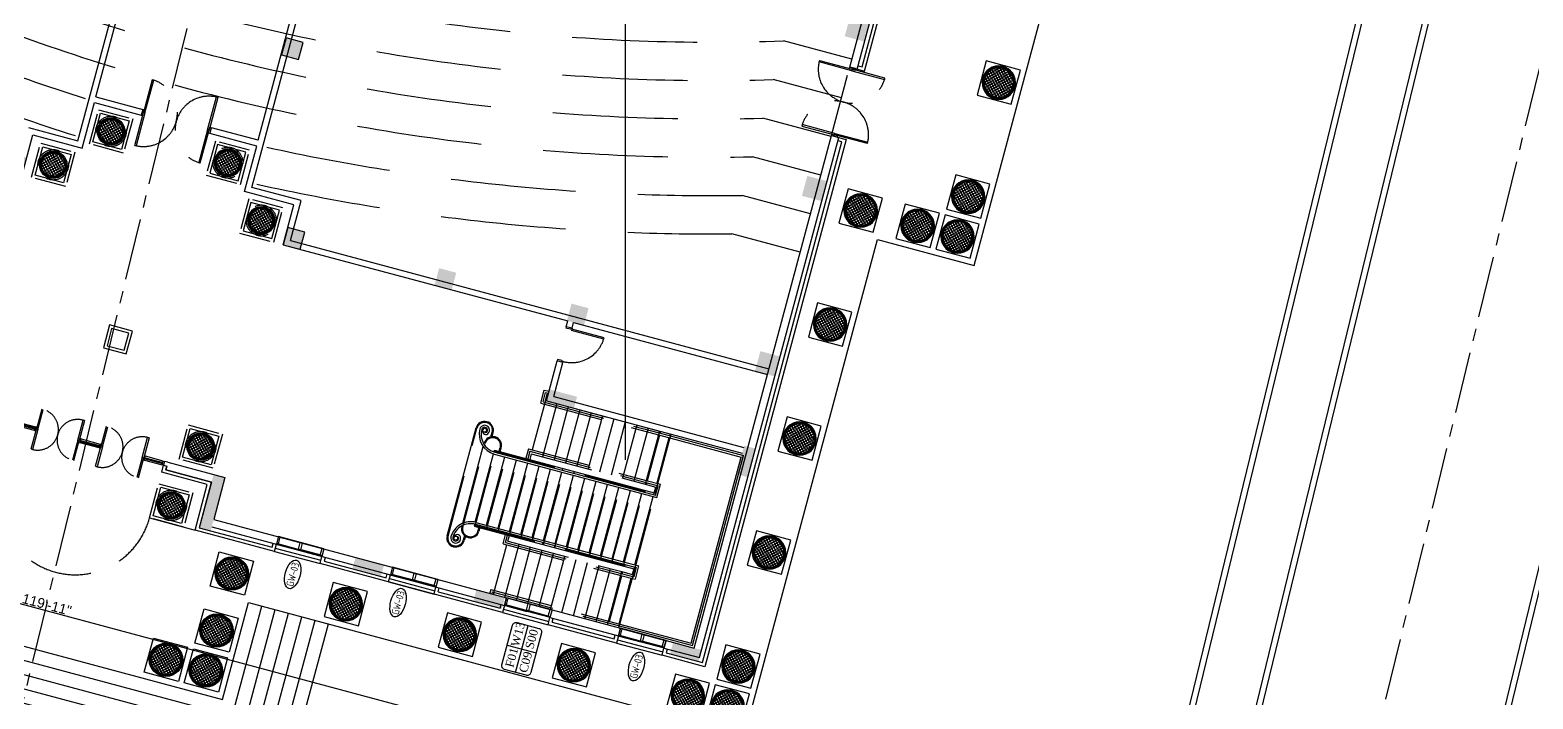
# Model space of a CAD drawing. Header units: inches. Extents: x 6322 to 85903, y -36042 to 7673.
# Drawn here: x 66596 to 68124, y 428 to 1108 of the extents above; entities that cross this region are included whole.
import ezdxf
from ezdxf.enums import TextEntityAlignment as Align

# ---------------------------------------------------------------- set-up
doc = ezdxf.new("R2010")
doc.units = ezdxf.units.IN
doc.header["$LTSCALE"] = 10
for name, pattern in [('Amconstr', [9999, 9999, 0]), ('CENTER', [2, 1.25, -0.25, 0.25, -0.25]), ('HIDDEN', [9.525, 6.35, -3.175])]:
    doc.linetypes.add(name, pattern=pattern)
for name, color, linetype in [('06--LINE-1', 9, 'Continuous'), ('06--LINE-1 HID', 2, 'HIDDEN'), ('06--LINE-2', 2, 'Continuous'), ('06--LINE-3', 3, 'Continuous'), ('08--WINREF', 7, 'Continuous'), ('08--WINREF-1', 1, 'Continuous'), ('arch - room finish', 2, 'Continuous'), ('arch-finishes', 2, 'Continuous'), ('COL', 6, 'Continuous'), ('E--CONCRETE-1', 6, 'Continuous'), ('E--CONCRETE-SHADE', 253, 'Continuous'), ('F--BLOCKWALL-3', 4, 'Continuous'), ('H--CLADDING-1', 1, 'Continuous'), ('HATCH', 251, 'Continuous'), ('HIDDEN', 9, 'HIDDEN'), ('L--DOORS-1', 1, 'Continuous'), ('L--WINDOW-0', 8, 'Continuous'), ('L--WINDOW-2', 2, 'Continuous'), ('M--HANDRAIL', 9, 'Continuous'), ('M--STAIR', 2, 'Continuous'), ('M--STAIR IDD', 1, 'HIDDEN'), ('ROAD CL', 251, 'CENTER'), ('roads & footpath', 161, 'Continuous'), ('W--ELE-0', 1, 'Continuous'), ('W--ELE-1', 2, 'Continuous'), ('W--ELEV-2', 3, 'Continuous'), ('WALL', 4, 'Continuous')]:
    doc.layers.add(name, color=color, linetype=linetype)
doc.styles.add('3-16', font='arial.ttf')
doc.styles.add('ISO', font='isocp2.shx', dxfattribs={"width": 0.8})
doc.styles.add('STYLE2', font='times.ttf')
doc.dimstyles.new('1-8', dxfattribs={"dimtxt": 10, "dimasz": 4, "dimexe": 2, "dimexo": 2, "dimgap": 1, "dimtad": 1, "dimdec": 4, "dimzin": 0, "dimdsep": 46, "dimlunit": 4, "dimtxsty": '3-16', "dimblk": 'ARCHTICK', "dimcen": 4, "dimclrd": 1, "dimclre": 8, "dimclrt": 2, "dimadec": 3, "dimazin": 0, "dimtfac": 1, "dimtdec": 4, "dimtofl": 0, "dimtmove": 2, "dimatfit": 3, "dimldrblk": 'AERO', "dimfxl": 0.18, "dimtolj": 1, "dimtzin": 0, "dimarcsym": 0})
pattern_1 = [(45, (0, 0), (-1.76777, 1.76777), []), (135, (0, 0), (-1.76777, -1.76777), [])]

# ---------------------------------------------------------------- blocks, each defined once
blk = doc.blocks.new('DD72')
for points in [[(1.5, 31.5), (1.5, -3), (3, -3), (3, 31.5)], [(70.5, 31.5), (70.5, -3), (69, -3), (69, 31.5)]]:
    blk.add_lwpolyline(points)
for points in [[(1.5, -6), (0, -6), (0, 0), (1.5, 0)], [(72, 0), (70.5, 0), (70.5, -6), (72, -6)]]:
    blk.add_lwpolyline(points, close=True)
at = {"color": 8, "linetype": 'HIDDEN'}
for points in [[(1.5, -37.5), (1.5, -3), (3, -3), (3, -37.5)], [(70.5, -37.5), (70.5, -3), (69, -3), (69, -37.5)]]:
    blk.add_lwpolyline(points, dxfattribs=at)
for centre, start, end in [((1.5, -3), 270, 90), ((70.5, -3), 90, 270)]:
    blk.add_arc(centre, 34.5, start, end, dxfattribs=at)
blk = doc.blocks.new('COL30')
at = {"layer": 'E--CONCRETE-SHADE'}
h = blk.add_hatch(dxfattribs=at)
h.set_pattern_fill('ANSI37', color=256, scale=20)
h.set_pattern_definition(pattern_1)
edge = h.paths.add_edge_path()
edge.add_arc((0, 0), 15, 0, 360)
at = {"layer": '06--LINE-1', "linetype": 'ByBlock'}
for radius in [17, 16, 15.5]:
    blk.add_circle((0, 0), radius, dxfattribs=at)
at = {"layer": '06--LINE-2'}
blk.add_lwpolyline([(-18, 18), (18, 18), (18, -18), (-18, -18)], close=True, dxfattribs=at)
at = {"layer": 'E--CONCRETE-1'}
blk.add_circle((0, 0), 15, dxfattribs=at)
blk = doc.blocks.new('COL24')
at = {"layer": 'E--CONCRETE-SHADE'}
h = blk.add_hatch(dxfattribs=at)
h.set_pattern_fill('ANSI37', color=256, scale=20)
h.set_pattern_definition(pattern_1)
edge = h.paths.add_edge_path()
edge.add_arc((0, 0), 12, 0, 360)
at = {"layer": '06--LINE-1', "linetype": 'ByBlock'}
for radius in [14, 13, 12.5]:
    blk.add_circle((0, 0), radius, dxfattribs=at)
at = {"layer": '06--LINE-2'}
blk.add_lwpolyline([(-15, 15), (15, 15), (15, -15), (-15, -15)], close=True, dxfattribs=at)
at = {"layer": 'E--CONCRETE-1'}
blk.add_circle((0, 0), 12, dxfattribs=at)
blk = doc.blocks.new('COL24 R')
at = {"layer": 'E--CONCRETE-1', "linetype": 'HIDDEN', "ltscale": 0.5}
blk.add_circle((0, 0), 12, dxfattribs=at)
at = {"layer": 'HIDDEN', "color": 1, "ltscale": 0.5}
blk.add_lwpolyline([(-18, 18), (18, 18), (18, -18), (-18, -18)], close=True, dxfattribs=at)
blk.add_circle((0, 0), 15.5, dxfattribs=at)
blk = doc.blocks.new('DD156')
at = {"color": 8}
for p, q in [((-76.5, -1), (-58, -1)), ((-58, -3), (-76.5, -3)), ((-58, -5), (-76.5, -5)), ((-10, -1), (10, -1)), ((-10, -3), (10, -3)), ((10, -5), (-10, -5)), ((76.5, -1), (58, -1)), ((58, -3), (76.5, -3)), ((58, -5), (76.5, -5))]:
    blk.add_line(p, q, dxfattribs=at)
for p, q in [((-58, -2.5), (-76.5, -2.5)), ((-58, -3.5), (-76.5, -3.5)), ((-10, -2.5), (10, -2.5)), ((-10, -3.5), (10, -3.5)), ((58, -2.5), (76.5, -2.5)), ((58, -3.5), (76.5, -3.5))]:
    blk.add_line(p, q)
for points in [[(-56.5, 17.9), (-56.5, -3), (-55, -3), (-55, 18)], [(-11.5, 17.9), (-11.5, -3), (-13, -3), (-13, 18)], [(11.5, 17.9), (11.5, -3), (13, -3), (13, 18)], [(56.5, 17.9), (56.5, -3), (55, -3), (55, 18)]]:
    blk.add_lwpolyline(points)
for points in [[(-78, -5), (-76.5, -5), (-76.5, -1), (-78, -1)], [(-58, -5), (-56.5, -5), (-56.5, -1), (-58, -1)], [(-56.5, -5), (-58, -5), (-58, -1), (-56.5, -1)], [(-11.5, -5), (-10, -5), (-10, -1), (-11.5, -1)], [(10, -5), (11.5, -5), (11.5, -1), (10, -1)], [(56.5, -5), (58, -5), (58, -1), (56.5, -1)], [(78, -5), (76.5, -5), (76.5, -1), (78, -1)]]:
    blk.add_lwpolyline(points, close=True)
at = {"color": 8, "linetype": 'HIDDEN'}
for points in [[(-56.5, -23.9), (-56.5, -3), (-55, -3), (-55, -24)], [(-11.5, -23.9), (-11.5, -3), (-13, -3), (-13, -24)], [(11.5, -23.9), (11.5, -3), (13, -3), (13, -24)], [(56.5, -23.9), (56.5, -3), (55, -3), (55, -24)]]:
    blk.add_lwpolyline(points, dxfattribs=at)
for centre, start, end in [((-55, -3), 265.904, 94.096), ((-13, -3), 85.904, 274.096), ((13, -3), 265.904, 94.096), ((55, -3), 85.904, 274.096)]:
    blk.add_arc(centre, 21, start, end, dxfattribs=at)
blk = doc.blocks.new('A$C35502933')
at = {"layer": 'arch - room finish', "color": 8, "ltscale": 4}
for p, q in [((24.7, 30.4), (24.7, 0)), ((0, 15.2), (49.4, 15.2))]:
    blk.add_line(p, q, dxfattribs=at)
blk.add_lwpolyline([(49.4, 3.8, -0.414214), (45.6, 0), (3.8, 0, -0.414214), (0, 3.8), (0, 26.6, -0.414214), (3.8, 30.4), (45.6, 30.4, -0.414214), (49.4, 26.6), (49.4, 3.8)], format="xyb", dxfattribs=at)
at = {"layer": 'arch-finishes', "style": 'STYLE2'}
for tag, p in [('F01', (3.6, 18.5)), ('W02', (25.3, 18.5)), ('C01', (2, 3.7)), ('S01', (27, 3.8))]:
    blk.add_attdef(tag, p, '', height=8.55, dxfattribs=at)
blk = doc.blocks.new('CUR-WALL')
at = {"layer": '08--WINREF-1'}
blk.add_ellipse((0, 0), major_axis=(500, 0), ratio=0.5, dxfattribs=at)
at = {"layer": '08--WINREF', "style": 'ISO', "width": 0.8}
blk.add_attdef('CUR-WALL', text='', height=250, dxfattribs=at).set_placement((0, 0), align=Align.MIDDLE)
blk = doc.blocks.new('D36')
for p, q in [((0, 0), (1, 0)), ((0, 0), (0, -6)), ((1, 0), (1, -1.5)), ((0, -6), (1.5, -6)), ((1, -1.5), (1.5, -1.5)), ((1.5, -1.5), (1.5, -6)), ((34.5, -1.5), (34.5, -6)), ((34.5, -1.5), (35, -1.5)), ((34.5, -6), (36, -6)), ((35, 0), (35, -1.5)), ((35, 0), (36, 0)), ((36, 0), (36, -6))]:
    blk.add_line(p, q)
for points in [[(1, 34), (1, 0), (2.5, 0)], [(2.5, 34), (2.5, 0)]]:
    blk.add_lwpolyline(points)
at = {"color": 8, "linetype": 'HIDDEN'}
blk.add_arc((1, 0), 34, 0, 90, dxfattribs=at)
blk = doc.blocks.new('A$C2b783d29')
at = {"layer": 'HATCH'}
h = blk.add_hatch(dxfattribs=at)
h.set_pattern_fill('ANSI31', color=256)
h.set_pattern_definition([(45, (-635246.36647, 172387.93386), (-0.088388347648, 0.088388347648), [])])
h.paths.add_polyline_path([(246.5, 1665.2), (246.5, 1695.2), (258.5, 1695.2), (258.5, 1665.2)])
h.paths.add_polyline_path([(246.5, 1459.7), (246.5, 1489.7), (258.5, 1489.7), (258.5, 1459.7)])
h.paths.add_polyline_path([(246.5, 1330.8), (246.5, 1360.8), (258.5, 1360.8), (258.5, 1330.8)])
h.paths.add_polyline_path([(246.5, 719.5), (246.5, 749.5), (258.5, 749.5), (258.5, 719.5)])
h.paths.add_polyline_path([(246.5, 385.2), (246.5, 415.2), (258.5, 415.2), (258.5, 385.2)])
edge = h.paths.add_edge_path()
edge.add_arc((694, 1040.2), 1194, 359.4242, 360)
edge.add_arc((694, 1040.2), 1194, 360, 360.5758)
edge.add_line((1887.9, 1052.2), (1895.9, 1052.2))
edge.add_arc((694, 1040.2), 1202, 0, 0.572, ccw=False)
edge.add_arc((2988.1, 1034.2), 1092.1, 179.6852, 180.3148)
edge.add_line((1896, 1028.2), (1887.9, 1028.2))
edge = h.paths.add_edge_path()
edge.add_line((1869, 1252.1), (1876.9, 1253.5))
edge.add_arc((694, 1040.2), 1202, 9.5741, 10.2235, ccw=False)
edge.add_arc((694, 1040.2), 1202, 9.0553, 9.5741, ccw=False)
edge.add_line((1881, 1229.4), (1873.1, 1228.1))
edge.add_arc((694, 1040.2), 1194, 9.0553, 9.6389)
edge.add_arc((694, 1040.2), 1194, 9.6389, 10.2235)
h.paths.add_polyline_path([(546.5, 902.7), (564.5, 902.7), (564.5, 884.7), (546.5, 884.7)])
h.paths.add_polyline_path([(546.5, 743.5), (564.5, 743.5), (564.5, 725.5), (546.5, 725.5)])
h.paths.add_polyline_path([(546.5, 604.2), (564.5, 604.2), (564.5, 586.2), (546.5, 586.2)])
h.paths.add_polyline_path([(546.5, 1177.7), (564.5, 1177.7), (564.5, 1195.7), (546.5, 1195.7)])
h.paths.add_polyline_path([(546.5, 1336.8), (564.5, 1336.8), (564.5, 1354.8), (546.5, 1354.8)])
h.paths.add_polyline_path([(546.5, 1504), (564.5, 1504), (564.5, 1522), (546.5, 1522)])
h.paths.add_polyline_path([(246.5, 1169.7), (246.5, 1181.7), (302.5, 1181.7), (302.5, 1169.7)])
h.paths.add_polyline_path([(246.5, 898.7), (246.5, 910.7), (302.5, 910.7), (302.5, 898.7)])
h.paths.add_polyline_path([(2029.5, 385.2), (2050.5, 385.2), (2050.5, 406.2), (2029.5, 406.2)])
h.paths.add_polyline_path([(2029.5, 1695.2), (2050.5, 1695.2), (2050.5, 1674.2), (2029.5, 1674.2)])
h.paths.add_polyline_path([(1843.5, 1695.2), (1864.5, 1695.2), (1864.5, 1674.2), (1843.5, 1674.2)])
h.paths.add_polyline_path([(1574.5, 1695.2), (1595.5, 1695.2), (1595.5, 1674.2), (1574.5, 1674.2)])
h.paths.add_polyline_path([(1403, 1695.2), (1424, 1695.2), (1424, 1674.2), (1403, 1674.2)])
h.paths.add_polyline_path([(1235, 1695.2), (1256, 1695.2), (1256, 1674.2), (1235, 1674.2)])
h.paths.add_polyline_path([(1067, 1695.2), (1088, 1695.2), (1088, 1674.2), (1067, 1674.2)])
h.paths.add_polyline_path([(899, 1695.2), (920, 1695.2), (920, 1674.2), (899, 1674.2)])
h.paths.add_polyline_path([(731, 1695.2), (752, 1695.2), (752, 1674.2), (731, 1674.2)])
h.paths.add_polyline_path([(546.5, 1695.2), (567.5, 1695.2), (567.5, 1674.2), (546.5, 1674.2)])
h.paths.add_polyline_path([(1843.5, 385.2), (1864.5, 385.2), (1864.5, 406.2), (1843.5, 406.2)])
h.paths.add_polyline_path([(1574.5, 385.2), (1595.5, 385.2), (1595.5, 406.2), (1574.5, 406.2)])
h.paths.add_polyline_path([(1403, 385.2), (1424, 385.2), (1424, 406.2), (1403, 406.2)])
h.paths.add_polyline_path([(1235, 385.2), (1256, 385.2), (1256, 406.2), (1235, 406.2)])
h.paths.add_polyline_path([(1067, 385.2), (1088, 385.2), (1088, 406.2), (1067, 406.2)])
h.paths.add_polyline_path([(899, 385.2), (920, 385.2), (920, 406.2), (899, 406.2)])
h.paths.add_polyline_path([(731, 385.2), (752, 385.2), (752, 406.2), (731, 406.2)])
h.paths.add_polyline_path([(546.5, 385.2), (567.5, 385.2), (567.5, 406.2), (546.5, 406.2)])
h.paths.add_polyline_path([(246.5, 592.2), (246.5, 622.2), (258.5, 622.2), (258.5, 592.2)])
h.paths.add_polyline_path([(2032.5, 535.4), (2032.5, 553.4), (2050.5, 553.4), (2050.5, 535.4)])
h.paths.add_polyline_path([(2032.5, 682.5), (2032.5, 700.5), (2050.5, 700.5), (2050.5, 682.5)])
h.paths.add_polyline_path([(2032.5, 892.7), (2032.5, 910.7), (2050.5, 910.7), (2050.5, 892.7)])
h.paths.add_polyline_path([(2032.5, 1169.7), (2032.5, 1187.7), (2050.5, 1187.7), (2050.5, 1169.7)])
h.paths.add_polyline_path([(2032.5, 1336.8), (2032.5, 1354.8), (2050.5, 1354.8), (2050.5, 1336.8)])
h.paths.add_polyline_path([(2032.5, 1504), (2032.5, 1522), (2050.5, 1522), (2050.5, 1504)])
h.paths.add_polyline_path([(2520.9, 1572.7), (2520.9, 1560.7), (2544.9, 1560.7), (2544.9, 1572.7)])
h.paths.add_polyline_path([(2341.5, 1151), (2341.5, 1091.5), (2307.5, 1091.5), (2307.5, 1079.5), (2353.5, 1079.5), (2353.5, 1151), (2353.5, 1163), (2341.5, 1163)])
h.paths.add_polyline_path([(2353.5, 607), (2341.5, 607), (2341.5, 682.5), (2307.5, 682.5), (2307.5, 694.5), (2353.5, 694.5)])
edge = h.paths.add_edge_path()
edge.add_arc((694, 1040.2), 1254, 336.2609, 338.8234)
edge.add_line((1863.3, 587.2), (1850.4, 587.2))
edge.add_line((1850.4, 587.2), (1834, 547.4))
edge.add_line((1834, 547.4), (1766.8, 547.4))
edge.add_line((1766.8, 547.4), (1766.8, 535.4))
edge.add_line((1766.8, 535.4), (1841.9, 535.4))
edge = h.paths.add_edge_path()
edge.add_arc((694, 1040.2), 1254, 21.1766, 23.7391, ccw=False)
edge.add_line((1863.3, 1493.2), (1850.4, 1493.2))
edge.add_line((1850.4, 1493.2), (1834, 1533))
edge.add_line((1834, 1533), (1766.8, 1533))
edge.add_line((1766.8, 1533), (1766.8, 1545))
edge.add_line((1766.8, 1545), (1841.9, 1545))
h.paths.add_polyline_path([(2543.4, 1151), (2543.4, 1163), (2507.4, 1163), (2507.4, 1151)])
h.paths.add_polyline_path([(2543.4, 607), (2543.4, 619), (2507.4, 619), (2507.4, 607)])
h.paths.add_polyline_path([(2438.9, 1540.7), (2450.9, 1540.7), (2450.9, 1576.7), (2438.9, 1576.7)])
h.paths.add_polyline_path([(2543.4, 1430), (2543.4, 1442), (2507.4, 1442), (2507.4, 1430)])
h.paths.add_polyline_path([(2434.5, 781.9), (2434.5, 790), (2464.5, 790.1), (2464.5, 782)])
h.paths.add_polyline_path([(1775.9, 1846.2), (1775.9, 1834.2), (1805.9, 1834.2), (1805.9, 1846.2)], flags=17)
h.paths.add_polyline_path([(2420.9, 1846.2), (2420.9, 1834.2), (2450.9, 1834.2), (2450.9, 1846.2)])
h.paths.add_polyline_path([(1141.5, 1877.8), (1153.5, 1877.8), (1153.5, 1907.8), (1141.5, 1907.8)])
h.paths.add_polyline_path([(1554.3, 1877.8), (1566.3, 1877.8), (1566.3, 1907.8), (1554.3, 1907.8)])
h.paths.add_polyline_path([(470.5, 385.2), (470.5, 397.2), (440.5, 397.2), (440.5, 385.2)])
h.paths.add_polyline_path([(462.5, 574.2), (474.5, 574.2), (474.5, 604.2), (462.5, 604.2)])
h.paths.add_polyline_path([(2635.4, 1241.5), (2647.4, 1241.5), (2647.4, 1271.5), (2635.4, 1271.5)])
h.paths.add_polyline_path([(2635.4, 1418), (2647.4, 1418), (2647.4, 1448), (2635.4, 1448)])
h.paths.add_polyline_path([(2647.4, 1560.7), (2647.4, 1572.7), (2609.4, 1572.7), (2609.4, 1560.7)])
h.paths.add_polyline_path([(2438.9, 1683.2), (2450.9, 1683.2), (2450.9, 1713.2), (2438.9, 1713.2)])
h.paths.add_polyline_path([(2438.9, 1430), (2450.9, 1430), (2450.9, 1460), (2438.9, 1460)])
h.paths.add_polyline_path([(2308.5, 1430), (2320.5, 1430), (2320.5, 1460), (2308.5, 1460)])
h.paths.add_polyline_path([(2170.5, 1079.5), (2182.5, 1079.5), (2182.5, 1109.5), (2170.5, 1109.5)])
h.paths.add_polyline_path([(2170.5, 1430), (2182.5, 1430), (2182.5, 1460), (2170.5, 1460)])
h.paths.add_polyline_path([(2170.5, 1564.7), (2182.5, 1564.7), (2182.5, 1594.7), (2170.5, 1594.7)])
h.paths.add_polyline_path([(2308.5, 1665.2), (2320.5, 1665.2), (2320.5, 1695.2), (2308.5, 1695.2)])
h.paths.add_polyline_path([(750.5, 1143.7), (732.5, 1143.7), (732.5, 1125.7), (750.5, 1125.7)])
h.paths.add_polyline_path([(900.5, 1143.7), (918.5, 1143.7), (918.5, 1125.7), (900.5, 1125.7)])
h.paths.add_polyline_path([(750.5, 936.7), (732.5, 936.7), (732.5, 954.7), (750.5, 954.7)])
h.paths.add_polyline_path([(900.5, 936.7), (918.5, 936.7), (918.5, 954.7), (900.5, 954.7)])
h.paths.add_polyline_path([(1068.5, 936.7), (1086.5, 936.7), (1086.5, 954.7), (1068.5, 954.7)])
h.paths.add_polyline_path([(1068.5, 1143.7), (1086.5, 1143.7), (1086.5, 1125.7), (1068.5, 1125.7)])
h.paths.add_polyline_path([(2434.5, 988.1), (2434.5, 980.1), (2464.5, 980.1), (2464.5, 988.1)])
h.paths.add_polyline_path([(2170.5, 1665.2), (2182.5, 1665.2), (2182.5, 1695.2), (2170.5, 1695.2)])
h.paths.add_polyline_path([(1342.1, 1907.8), (1342.1, 1895.8), (1372.1, 1895.8), (1372.1, 1907.8)])
h.paths.add_polyline_path([(2251.4, 1837.2), (2251.4, 1878.2), (2218.4, 1878.2), (2218.4, 1894.3), (2210.4, 1894.3), (2210.4, 1870.2), (2243.4, 1870.2), (2243.4, 1837.2)])
h.paths.add_polyline_path([(1969.4, 1837.2), (1969.4, 1878.2), (2002.4, 1878.2), (2002.4, 1894.3), (2010.4, 1894.3), (2010.4, 1870.2), (1977.4, 1870.2), (1977.4, 1837.2)])
h.paths.add_polyline_path([(1921.7, 1227.9), (1933.8, 1227.9), (1938, 1197.9), (1925.9, 1197.9)])
h.paths.add_polyline_path([(1926.9, 890.2), (1939, 890.2), (1935, 860.2), (1922.9, 860.2)])
edge = h.paths.add_edge_path()
edge.add_line((1788.4, 2046.4), (1799.7, 2042.5))
edge.add_arc((2110.5, 1936.3), 328.4, 161.1367, 166.136)
edge.add_line((1791.6, 2015), (1780, 2017.7))
edge.add_arc((2050.5, 1953.9), 278, 160.5749, 166.7294, ccw=False)
edge = h.paths.add_edge_path()
edge.add_arc((2057.9, 1970.1), 278, 144.2112, 150.3657, ccw=False)
edge.add_line((1832.4, 2132.7), (1842.2, 2125.8))
edge.add_arc((2110.5, 1936.3), 328.4, 144.773, 149.7724)
edge.add_line((1826.7, 2101.7), (1816.3, 2107.6))
edge = h.paths.add_edge_path()
edge.add_line((1884.8, 2174.9), (1876.4, 2183.5))
edge.add_arc((2069.6, 1983.6), 278, 127.8476, 134.0021, ccw=False)
edge.add_line((1899, 2203.1), (1906.5, 2193.7))
edge.add_arc((2110.5, 1936.3), 328.4, 128.4094, 133.4088)
edge = h.paths.add_edge_path()
edge.add_arc((2084.5, 1993.2), 278, 111.484, 117.6385, ccw=False)
edge.add_line((1982.7, 2251.9), (1987.2, 2240.7))
edge.add_arc((2110.5, 1936.3), 328.4, 112.0458, 117.0451)
edge.add_line((1961.2, 2228.8), (1955.6, 2239.4))
edge = h.paths.add_edge_path()
edge.add_line((2076.8, 2275.1), (2078, 2263.1))
edge.add_arc((2110.5, 1936.3), 328.4, 95.6821, 100.6815)
edge.add_line((2049.6, 2259.1), (2047.3, 2270.8))
edge.add_arc((2101.6, 1998.2), 278, 95.1203, 101.2748, ccw=False)
edge = h.paths.add_edge_path()
edge.add_arc((2110.5, 1936.3), 328.4, 79.3185, 84.3179)
edge.add_line((2143, 2263.1), (2144.1, 2275.1))
edge.add_arc((2119.4, 1998.2), 278, 78.7567, 84.9112, ccw=False)
edge.add_line((2173.6, 2270.8), (2171.4, 2259.1))
edge = h.paths.add_edge_path()
edge.add_arc((2110.5, 1936.3), 328.4, 62.9549, 67.9542)
edge.add_line((2233.8, 2240.7), (2238.1, 2251.9))
edge.add_arc((2136.5, 1993.2), 278, 62.3931, 68.5475, ccw=False)
edge.add_line((2265.3, 2239.5), (2259.8, 2228.8))
edge = h.paths.add_edge_path()
edge.add_line((2314.5, 2193.7), (2321.9, 2203.2))
edge.add_arc((2151.4, 1983.6), 278, 46.0294, 52.1839, ccw=False)
edge.add_line((2344.4, 2183.6), (2336.2, 2174.9))
edge.add_arc((2110.5, 1936.3), 328.4, 46.5912, 51.5906)
edge = h.paths.add_edge_path()
edge.add_arc((2110.5, 1936.3), 328.4, 30.2276, 35.227)
edge.add_line((2378.8, 2125.8), (2388.5, 2132.8))
edge.add_arc((2163.1, 1970.1), 278, 29.6658, 35.8203, ccw=False)
edge.add_line((2404.6, 2107.7), (2394.3, 2101.7))
edge = h.paths.add_edge_path()
edge.add_arc((2110.5, 1936.3), 328.4, 13.864, 18.8633)
edge.add_line((2421.3, 2042.5), (2432.6, 2046.5))
edge.add_arc((2170.5, 1953.9), 278, 13.3021, 19.4566, ccw=False)
edge.add_line((2441, 2017.9), (2429.4, 2015))
edge = h.paths.add_edge_path()
edge.add_arc((2674.9, 886), 277, 86.9377, 90.0029)
edge.add_line((2674.9, 1163), (2635.4, 1163))
edge.add_line((2635.4, 1163), (2635.4, 1151))
edge.add_line((2635.4, 1151), (2674.9, 1151))
edge.add_arc((2674.9, 884.4), 266.7, 86.9514, 89.998, ccw=False)
edge.add_line((2689.1, 1150.7), (2689.7, 1162.7))
edge = h.paths.add_edge_path()
edge.add_arc((2678.9, 885), 266, 68.9455, 75.0545)
edge.add_line((2747.5, 1142.1), (2750.6, 1153.6))
edge.add_arc((2678.9, 885), 278.1, 68.9465, 75.0534, ccw=False)
edge.add_line((2778.8, 1144.5), (2774.5, 1133.3))
edge = h.paths.add_edge_path()
edge.add_arc((2678.9, 885), 266, 50.9455, 57.0545)
edge.add_line((2823.6, 1108.3), (2830.1, 1118.3))
edge.add_arc((2678.8, 885), 278.1, 50.9465, 57.0534, ccw=False)
edge.add_line((2854.1, 1100.9), (2846.5, 1091.6))
edge = h.paths.add_edge_path()
edge.add_arc((2678.9, 885), 266, 32.9455, 39.0545)
edge.add_line((2885.5, 1052.6), (2894.8, 1060.2))
edge.add_arc((2678.8, 885), 278.1, 32.9465, 39.0534, ccw=False)
edge.add_line((2912.2, 1036.2), (2902.1, 1029.7))
edge = h.paths.add_edge_path()
edge.add_line((2927.1, 980.6), (2938.3, 984.9))
edge.add_arc((2678.8, 885), 278.1, 14.9465, 21.0534, ccw=False)
edge.add_line((2947.5, 956.7), (2935.9, 953.7))
edge.add_arc((2678.9, 885), 266, 14.9455, 21.0545)
edge = h.paths.add_edge_path()
edge.add_arc((2678.8, 885), 278.1, -3.0535, 3.0534, ccw=False)
edge.add_line((2956.5, 870.2), (2944.5, 870.9))
edge.add_arc((2678.9, 885), 266, 356.9455, 363.0545)
edge.add_line((2944.5, 899.2), (2956.5, 899.9))
edge = h.paths.add_edge_path()
edge.add_arc((2678.9, 885), 266, 338.9455, 345.0545)
edge.add_line((2935.9, 816.4), (2947.5, 813.4))
edge.add_arc((2678.8, 885.1), 278.1, 338.9465, 345.0534, ccw=False)
edge.add_line((2938.3, 785.2), (2927.1, 789.5))
edge = h.paths.add_edge_path()
edge.add_line((2902.1, 740.4), (2912.2, 733.9))
edge.add_arc((2678.8, 885.1), 278.1, 320.9465, 327.0534, ccw=False)
edge.add_line((2894.8, 709.9), (2885.5, 717.5))
edge.add_arc((2678.9, 885), 266, 320.9455, 327.0545)
edge = h.paths.add_edge_path()
edge.add_arc((2678.8, 885.1), 278.1, 302.9465, 309.0534, ccw=False)
edge.add_line((2830.1, 651.8), (2823.6, 661.8))
edge.add_arc((2678.9, 885), 266, 302.9455, 309.0545)
edge.add_line((2846.5, 678.5), (2854.1, 669.2))
edge = h.paths.add_edge_path()
edge.add_arc((2678.9, 885), 266, 284.9455, 291.0545)
edge.add_line((2774.5, 636.8), (2778.8, 625.6))
edge.add_arc((2678.9, 885.1), 278.1, 284.9465, 291.0534, ccw=False)
edge.add_line((2750.6, 616.5), (2747.5, 628))
edge = h.paths.add_edge_path()
edge.add_arc((-195.7, 1907.2), 2634.8, 0.547, 0.9455)
edge.add_line((2438.7, 1950.6), (2450.7, 1951.2))
edge.add_arc((34.3, 1909.7), 2416.7, 0.5368, 0.9837, ccw=False)
edge.add_line((2450.9, 1932.3), (2450.9, 1895.8))
edge.add_line((2450.9, 1895.8), (2438.9, 1895.8))
edge.add_line((2438.9, 1895.8), (2438.9, 1932.3))
edge = h.paths.add_edge_path()
edge.add_arc((2678.9, 885.7), 266.7, 270.002, 273.0486)
edge.add_line((2693.1, 619.4), (2693.7, 607.4))
edge.add_arc((2678.9, 884.1), 277, 269.9971, 273.0623, ccw=False)
edge.add_line((2678.9, 607), (2635.4, 607))
edge.add_line((2635.4, 607), (2635.4, 619))
edge.add_line((2635.4, 619), (2678.9, 619))
edge = h.paths.add_edge_path()
edge.add_arc((1761, 395.7), 12, 0, 360)
edge = h.paths.add_edge_path()
edge.add_arc((1629, 395.7), 12, 0, 360)
edge = h.paths.add_edge_path()
edge.add_line((1819.8, 642.3), (1827.3, 639.7))
edge.add_arc((694, 1040.2), 1202, 340.5368, 341.1424)
edge.add_arc((694, 1040.2), 1202, 341.1424, 341.7792)
edge.add_line((1835.7, 664.3), (1828.1, 666.8))
edge.add_arc((694, 1040.2), 1194, 341.0114, 341.7792, ccw=False)
edge.add_arc((1446.9, 779.4), 397.2, 339.8234, 341.2502, ccw=False)
edge.add_line((1819.8, 642.3), (1825.4, 640.3))
edge.add_arc((2262.3, 1929.5), 492.3, 177.4726, 179.6668, ccw=False)
edge.add_line((1770.5, 1951.2), (1782.5, 1950.6))
edge.add_arc((3132.5, 1907.6), 1350.7, 178.1727, 178.9502)
edge.add_line((1782, 1932.3), (1782, 1895.8))
edge.add_line((1782, 1895.8), (1770, 1895.8))
edge.add_line((1770, 1895.8), (1770, 1932.2))
at = {"layer": '06--LINE-1 HID'}
blk.add_lwpolyline([(243, 1166.2), (243, 1118.2, 1), (243, 962.2), (243, 914.2)], format="xyb", dxfattribs=at)
at = {"layer": 'COL', "elevation": 0.1}
blk.add_lwpolyline([(732.5, 936.4), (750.5, 936.4), (750.5, 954.4), (732.5, 954.4)], close=True, dxfattribs=at)
at = {"layer": 'COL'}
blk.add_lwpolyline([(546.5, 884.9), (564.5, 884.9), (564.5, 902.9), (546.5, 902.9)], close=True, dxfattribs=at)
at = {"layer": 'F--BLOCKWALL-3'}
for p, q in [((546.5, 1177.7), (588.5, 1177.7)), ((588.5, 1177.7), (588.5, 1125.7)), ((594.5, 1183.7), (594.5, 1131.7)), ((594.5, 1131.7), (780.5, 1131.7)), ((588.5, 1125.7), (636.5, 1125.7)), ((636.5, 1125.7), (636.5, 1076.3)), ((642.5, 1125.7), (786.5, 1125.7)), ((642.5, 1125.7), (642.5, 1076.3)), ((636.5, 954.7), (636.5, 1004)), ((642.5, 954.7), (642.5, 1004)), ((588.5, 954.7), (636.5, 954.7)), ((588.5, 902.9), (588.5, 954.7)), ((594.5, 948.7), (780.5, 948.7)), ((594.5, 896.9), (594.5, 948.7)), ((642.5, 954.7), (786.5, 954.7)), ((546.5, 902.9), (546.5, 603.2)), ((546.5, 902.9), (588.5, 902.9)), ((250.5, 898.7), (250.5, 590.7)), ((258.5, 898.7), (258.5, 590.7)), ((552.5, 896.9), (552.5, 393.2)), ((552.5, 896.9), (594.5, 896.9)), ((462.5, 603.2), (462.5, 397.2)), ((462.5, 603.2), (504.5, 603.2)), ((468.5, 597.2), (468.5, 397.2)), ((468.5, 597.2), (504.5, 597.2)), ((504.5, 597.2), (504.5, 603.2)), ((540.5, 603.2), (546.5, 603.2)), ((540.5, 597.2), (540.5, 603.2)), ((540.5, 597.2), (546.5, 597.2)), ((546.5, 597.2), (546.5, 393.2)), ((250.5, 590.7), (258.5, 590.7)), ((250.5, 542.7), (250.5, 470.7)), ((258.5, 542.7), (250.5, 542.7)), ((258.5, 542.7), (258.5, 470.7)), ((250.5, 470.7), (258.5, 470.7)), ((250.5, 422.7), (250.5, 385.2)), ((250.5, 422.7), (258.5, 422.7)), ((258.5, 422.7), (258.5, 393.2)), ((250.5, 385.2), (798, 385.2)), ((258.5, 393.2), (798, 393.2)), ((798, 393.2), (798, 385.2)), ((870, 393.2), (1201.9, 393.2)), ((870, 393.2), (870, 385.2)), ((870, 385.2), (1595.5, 385.2))]:
    blk.add_line(p, q, dxfattribs=at)
for points in [[(398, 1028.2), (422, 1028.2), (422, 1052.2), (398, 1052.2)], [(401, 1031.2), (419, 1031.2), (419, 1049.2), (401, 1049.2)]]:
    blk.add_lwpolyline(points, close=True, dxfattribs=at)
for points in [[(250.5, 910.7), (294.5, 910.7), (294.5, 958.7), (298.5, 958.7)], [(302.5, 958.7), (302.5, 898.7), (258.5, 898.7)], [(302.5, 958.7), (302.5, 962.2), (298.5, 962.2), (298.5, 958.7)]]:
    blk.add_lwpolyline(points, dxfattribs=at)
at = {"layer": 'H--CLADDING-1'}
for p, q in [((243, 830.7), (250.5, 830.7)), ((246.5, 834.2), (250.5, 834.2)), ((243, 782.7), (250.5, 782.7)), ((243, 662.7), (250.5, 662.7)), ((246.5, 659.2), (250.5, 659.2)), ((243, 542.7), (250.5, 542.7)), ((246.5, 539.2), (250.5, 539.2))]:
    blk.add_line(p, q, dxfattribs=at)
for points in [[(243, 830.7), (243, 914.2), (291, 914.2), (291, 962.2), (298.5, 962.2), (298.5, 958.7), (294.5, 958.7), (294.5, 910.7), (246.5, 910.7), (246.5, 834.2)], [(250.5, 590.7), (243, 590.7), (243, 782.7)], [(250.5, 779.2), (246.5, 779.2), (246.5, 714.2), (250.5, 714.2)], [(246.5, 659.2), (246.5, 594.2), (250.5, 594.2)], [(250.5, 470.7), (243, 470.7), (243, 542.7)], [(246.5, 539.2), (246.5, 474.2), (250.5, 474.2)], [(870, 387.2), (870, 377.7), (1603, 377.7), (1603, 425.7), (1647, 425.7), (1647, 433.2)], [(873.5, 385.2), (873.5, 381.2), (1599.5, 381.2), (1599.5, 429.2), (1643.5, 429.2), (1643.5, 433.2)], [(798, 387.2), (798, 377.7), (243, 377.7), (243, 422.7), (250.5, 422.7)], [(250.5, 419.2), (246.5, 419.2), (246.5, 381.2), (794.5, 381.2), (794.5, 385.2)]]:
    blk.add_lwpolyline(points, dxfattribs=at)
at = {"layer": 'L--WINDOW-0'}
for p, q in [((250.5, 829.7), (250.5, 806.9)), ((251, 829.7), (251, 806.9)), ((251.5, 829.7), (251.5, 806.9)), ((258.5, 782.7), (258.5, 830.7)), ((258.5, 828.7), (258.5, 784.7)), ((250.5, 783.7), (250.5, 806.4)), ((251, 783.7), (251, 806.4)), ((251.5, 783.7), (251.5, 806.4)), ((250.5, 709.7), (250.5, 686.9)), ((251, 709.7), (251, 686.9)), ((251.5, 709.7), (251.5, 686.9)), ((258.5, 662.7), (258.5, 710.7)), ((258.5, 708.7), (258.5, 664.7)), ((250.5, 663.7), (250.5, 686.4)), ((251, 663.7), (251, 686.4)), ((251.5, 663.7), (251.5, 686.4)), ((250.5, 589.7), (250.5, 566.9)), ((251, 589.7), (251, 566.9)), ((251.5, 589.7), (251.5, 566.9)), ((258.5, 542.7), (258.5, 590.7)), ((258.5, 588.7), (258.5, 544.7)), ((250.5, 543.7), (250.5, 566.4)), ((251, 543.7), (251, 566.4)), ((251.5, 543.7), (251.5, 566.4)), ((250.5, 469.7), (250.5, 446.9)), ((251, 469.7), (251, 446.9)), ((251.5, 469.7), (251.5, 446.9)), ((258.5, 422.7), (258.5, 470.7)), ((258.5, 468.7), (258.5, 424.7)), ((250.5, 423.7), (250.5, 446.4)), ((251, 423.7), (251, 446.4)), ((251.5, 423.7), (251.5, 446.4))]:
    blk.add_line(p, q, dxfattribs=at)
at = {"layer": 'L--WINDOW-2'}
for points in [[(250.5, 830.7), (250.5, 829.7), (251.5, 829.7), (251.5, 828.7), (258.5, 828.7), (258.5, 830.7)], [(251.5, 806.4), (250.5, 806.4), (250.5, 806.9), (251.5, 806.9), (251.5, 807.7), (258.5, 807.7), (258.5, 805.7), (251.5, 805.7)], [(250.5, 782.7), (250.5, 783.7), (251.5, 783.7), (251.5, 784.7), (258.5, 784.7), (258.5, 782.7)], [(250.5, 710.7), (250.5, 709.7), (251.5, 709.7), (251.5, 708.7), (258.5, 708.7), (258.5, 710.7)], [(251.5, 686.4), (250.5, 686.4), (250.5, 686.9), (251.5, 686.9), (251.5, 687.7), (258.5, 687.7), (258.5, 685.7), (251.5, 685.7)], [(250.5, 662.7), (250.5, 663.7), (251.5, 663.7), (251.5, 664.7), (258.5, 664.7), (258.5, 662.7)], [(250.5, 590.7), (250.5, 589.7), (251.5, 589.7), (251.5, 588.7), (258.5, 588.7), (258.5, 590.7)], [(251.5, 566.4), (250.5, 566.4), (250.5, 566.9), (251.5, 566.9), (251.5, 567.7), (258.5, 567.7), (258.5, 565.7), (251.5, 565.7)], [(250.5, 542.7), (250.5, 543.7), (251.5, 543.7), (251.5, 544.7), (258.5, 544.7), (258.5, 542.7)], [(250.5, 470.7), (250.5, 469.7), (251.5, 469.7), (251.5, 468.7), (258.5, 468.7), (258.5, 470.7)], [(251.5, 446.4), (250.5, 446.4), (250.5, 446.9), (251.5, 446.9), (251.5, 447.7), (258.5, 447.7), (258.5, 445.7), (251.5, 445.7)], [(250.5, 422.7), (250.5, 423.7), (251.5, 423.7), (251.5, 424.7), (258.5, 424.7), (258.5, 422.7)]]:
    blk.add_lwpolyline(points, close=True, dxfattribs=at)
at = {"layer": 'M--HANDRAIL'}
for p, q in [((322.5, 640.4), (322.5, 471.2)), ((324.5, 640.4), (324.5, 469.2)), ((396.5, 640.4), (396.5, 469.2)), ((398.5, 640.4), (398.5, 471.2)), ((260.5, 484.2), (260.5, 395.2)), ((262.5, 484.2), (262.5, 397.2)), ((310.5, 484.2), (310.5, 469.2)), ((312.5, 484.2), (312.5, 471.2)), ((408.5, 484.2), (408.5, 471.2)), ((410.5, 484.2), (410.5, 469.2)), ((458.5, 484.2), (458.5, 397.2)), ((460.5, 484.2), (460.5, 395.2)), ((324.5, 469.2), (310.5, 469.2)), ((322.5, 471.2), (312.5, 471.2)), ((396.5, 469.2), (410.5, 469.2)), ((398.5, 471.2), (408.5, 471.2)), ((260.5, 395.2), (460.5, 395.2)), ((262.5, 397.2), (458.5, 397.2))]:
    blk.add_line(p, q, dxfattribs=at)
for centre in [(303.7, 656.2), (417.3, 656.2)]:
    blk.add_circle(centre, 2.01, dxfattribs=at)
for centre, radius, start, end in [((303.7, 656.2), 5, 90, 302.3891), ((303.7, 656.2), 3, 90, 300.4256), ((304.2, 654.7), 3.53, 311.1021, 109.7491), ((303.7, 640.4), 20.8, 0, 90), ((303.7, 640.4), 18.8, 0, 90), ((417.3, 640.4), 20.8, 90, 180), ((417.3, 640.4), 18.8, 90, 180), ((416.8, 654.7), 3.53, 70.2509, 228.8979), ((417.3, 656.2), 5, 237.6109, 90), ((417.3, 656.2), 3, 239.5744, 90), ((304.2, 654.7), 1.53, 311.1021, 27.5389), ((416.8, 654.7), 1.53, 152.4611, 228.8979)]:
    blk.add_arc(centre, radius, start, end, dxfattribs=at)
at = {"layer": 'M--STAIR'}
for p, q in [((303.7, 665.2), (417.3, 665.2)), ((308.1, 647.2), (303.7, 647.2)), ((316.6, 653.2), (317.5, 653.2)), ((320.1, 653.2), (400.9, 653.2)), ((403.5, 653.2), (404.4, 653.2)), ((412.9, 647.2), (417.3, 647.2)), ((320.5, 635.2), (316.6, 635.2)), ((320.5, 641.2), (320.5, 473.2)), ((322.5, 641.2), (320.5, 641.2)), ((322.5, 629.2), (320.5, 629.2)), ((324.5, 641.2), (396.5, 641.2)), ((324.5, 629.2), (396.5, 629.2)), ((398.5, 641.2), (400.5, 641.2)), ((398.5, 629.2), (400.5, 629.2)), ((400.5, 641.2), (400.5, 473.2)), ((400.5, 635.2), (404.4, 635.2)), ((322.5, 617.2), (320.5, 617.2)), ((324.5, 617.2), (396.5, 617.2)), ((398.5, 617.2), (400.5, 617.2)), ((322.5, 605.2), (320.5, 605.2)), ((324.5, 605.2), (396.5, 605.2)), ((398.5, 605.2), (400.5, 605.2)), ((322.5, 593.2), (320.5, 593.2)), ((322.5, 581.2), (320.5, 581.2)), ((324.5, 593.2), (396.5, 593.2)), ((324.5, 581.2), (396.5, 581.2)), ((398.5, 593.2), (400.5, 593.2)), ((398.5, 581.2), (400.5, 581.2)), ((322.5, 569.2), (320.5, 569.2)), ((324.5, 569.2), (396.5, 569.2)), ((398.5, 569.2), (400.5, 569.2)), ((322.5, 557.2), (320.5, 557.2)), ((322.5, 557.2), (320.5, 557.2)), ((324.5, 557.2), (396.5, 557.2)), ((398.5, 557.2), (400.5, 557.2)), ((398.5, 557.2), (400.5, 557.2)), ((322.5, 545.2), (320.5, 545.2)), ((324.5, 545.2), (396.5, 545.2)), ((398.5, 545.2), (400.5, 545.2)), ((322.5, 533.2), (320.5, 533.2)), ((322.5, 521.2), (320.5, 521.2)), ((324.5, 533.2), (396.5, 533.2)), ((324.5, 521.2), (396.5, 521.2)), ((398.5, 533.2), (400.5, 533.2)), ((398.5, 521.2), (400.5, 521.2)), ((322.5, 509.2), (320.5, 509.2)), ((324.5, 509.2), (396.5, 509.2)), ((398.5, 509.2), (400.5, 509.2)), ((322.5, 497.2), (320.5, 497.2)), ((324.5, 497.2), (396.5, 497.2)), ((398.5, 497.2), (400.5, 497.2)), ((262.5, 483.2), (310.5, 483.2)), ((312.5, 483.2), (314.5, 483.2)), ((314.5, 484.2), (314.5, 473.2)), ((322.5, 485.2), (320.5, 485.2)), ((324.5, 485.2), (396.5, 485.2)), ((398.5, 485.2), (400.5, 485.2)), ((406.5, 484.2), (406.5, 473.2)), ((408.5, 483.2), (406.5, 483.2)), ((458.5, 483.2), (410.5, 483.2)), ((462.5, 483.2), (460.5, 483.2)), ((262.5, 473.2), (310.5, 473.2)), ((320.5, 473.2), (314.5, 473.2)), ((322.5, 473.2), (320.5, 473.2)), ((324.5, 473.2), (396.5, 473.2)), ((398.5, 473.2), (400.5, 473.2)), ((400.5, 473.2), (406.5, 473.2)), ((458.5, 473.2), (410.5, 473.2)), ((462.5, 473.2), (460.5, 473.2))]:
    blk.add_line(p, q, dxfattribs=at)
blk.add_lwpolyline([(891, 1786.7), (891, 1798.7), (990, 1798.7), (990, 1759.7), (186, 1759.7), (186, 1237.7), (84, 1237.7), (84, 842.7), (186, 842.7), (186, 320.7), (708, 320.7), (708, 218.7), (1470, 218.7), (1470, 116.7), (1920, 116.7), (1920, 218.7), (2442, 218.7), (2442, 501), (2678.9, 501)], dxfattribs=at)
at = {"layer": 'M--STAIR', "elevation": 0}
for points in [[(186, 1321.7), (0, 1321.7), (0, 758.7), (186, 758.7)], [(186, 1307.7), (14, 1307.7), (14, 772.7), (186, 772.7)], [(186, 1293.7), (28, 1293.7), (28, 786.7), (186, 786.7)], [(186, 1279.7), (42, 1279.7), (42, 800.7), (186, 800.7)], [(186, 1265.7), (56, 1265.7), (56, 814.7), (186, 814.7)], [(186, 1251.7), (70, 1251.7), (70, 828.7), (186, 828.7)]]:
    blk.add_lwpolyline(points, dxfattribs=at)
at = {"layer": 'M--STAIR'}
for centre, start, end in [((303.7, 656.2), 90, 270), ((417.3, 656.2), 270, 90), ((316.6, 644.2), 90, 270), ((404.4, 644.2), 270, 90)]:
    blk.add_arc(centre, 9, start, end, dxfattribs=at)
at = {"layer": 'M--STAIR IDD'}
for p, q in [((303.7, 664.2), (417.3, 664.2)), ((308.5, 648.2), (303.7, 648.2)), ((316.6, 652.2), (404.4, 652.2)), ((412.5, 648.2), (417.3, 648.2)), ((320.5, 636.2), (316.6, 636.2)), ((320.5, 640.2), (400.5, 640.2)), ((320.5, 628.2), (400.5, 628.2)), ((321.5, 641.2), (321.5, 473.2)), ((399.5, 641.2), (399.5, 473.2)), ((400.5, 636.2), (404.4, 636.2)), ((320.5, 616.2), (400.5, 616.2)), ((262.5, 608.2), (258.5, 608.2)), ((260.5, 606.2), (258.5, 606.2)), ((258.5, 604.2), (310.5, 604.2)), ((260.5, 606.2), (260.5, 484.2)), ((262.5, 608.2), (262.5, 484.2)), ((310.5, 608.2), (310.5, 484.2)), ((310.5, 608.2), (320.4, 608.2)), ((312.5, 606.2), (312.5, 484.2)), ((312.5, 606.2), (320.4, 606.2)), ((314.5, 604.2), (314.5, 484.2)), ((314.5, 604.2), (320.5, 604.2)), ((314.5, 604.2), (314.5, 484.2)), ((320.5, 604.2), (400.5, 604.2)), ((406.5, 604.2), (400.5, 604.2)), ((410.5, 608.2), (400.6, 608.2)), ((408.5, 606.2), (400.6, 606.2)), ((406.5, 604.2), (406.5, 484.2)), ((408.5, 606.2), (408.5, 484.2)), ((410.5, 608.2), (410.5, 484.2)), ((462.5, 604.2), (410.5, 604.2)), ((458.5, 608.2), (458.5, 484.2)), ((458.5, 608.2), (472.5, 608.2)), ((460.5, 606.2), (460.5, 484.2)), ((460.5, 606.2), (470.5, 606.2)), ((462.5, 604.2), (462.5, 484.2)), ((462.5, 604.2), (469.5, 604.2)), ((468.5, 604.2), (468.5, 603.2)), ((469.5, 604.2), (469.5, 603.2)), ((470.5, 606.2), (470.5, 603.2)), ((472.5, 608.2), (472.5, 603.2)), ((258.5, 592.2), (314.5, 592.2)), ((320.5, 592.2), (400.5, 592.2)), ((462.5, 592.2), (406.5, 592.2)), ((258.5, 580.2), (314.5, 580.2)), ((258.5, 568.2), (314.5, 568.2)), ((320.5, 580.2), (400.5, 580.2)), ((320.5, 568.2), (400.5, 568.2)), ((462.5, 580.2), (406.5, 580.2)), ((462.5, 568.2), (406.5, 568.2)), ((258.5, 556.2), (314.5, 556.2)), ((320.5, 556.2), (400.5, 556.2)), ((462.5, 556.2), (406.5, 556.2)), ((258.5, 544.2), (314.5, 544.2)), ((320.5, 544.2), (400.5, 544.2)), ((462.5, 544.2), (406.5, 544.2)), ((258.5, 532.2), (314.5, 532.2)), ((258.5, 520.2), (314.5, 520.2)), ((320.5, 532.2), (400.5, 532.2)), ((320.5, 520.2), (400.5, 520.2)), ((462.5, 532.2), (406.5, 532.2)), ((462.5, 520.2), (406.5, 520.2)), ((258.5, 508.2), (314.5, 508.2)), ((320.5, 508.2), (400.5, 508.2)), ((462.5, 508.2), (406.5, 508.2)), ((258.5, 496.2), (314.5, 496.2)), ((320.5, 496.2), (400.5, 496.2)), ((462.5, 496.2), (406.5, 496.2)), ((258.5, 484.2), (314.5, 484.2)), ((320.5, 484.2), (400.5, 484.2)), ((462.5, 484.2), (406.5, 484.2)), ((258.5, 472.2), (321.5, 472.2)), ((320.5, 472.2), (407.5, 472.2)), ((462.5, 472.2), (399.5, 472.2)), ((798, 393.2), (870, 393.2))]:
    blk.add_line(p, q, dxfattribs=at)
at = {"layer": 'M--STAIR IDD', "ltscale": 2}
for p, q in [((675.2, 393.2), (675.2, 465.2)), ((715.7, 393.2), (715.7, 465.2)), ((756.3, 393.2), (756.3, 465.2)), ((796.9, 393.2), (796.9, 465.2)), ((837.6, 393.2), (837.6, 465.2)), ((878.4, 393.2), (878.4, 465.2))]:
    blk.add_line(p, q, dxfattribs=at)
for radius, start, end in [(2148, 164.4731, 177.4518), (2109, 164.1785, 177.4046), (2070, 163.8724, 196.1276), (2031, 163.554, 196.446), (1992, 163.2226, 196.7774), (1953, 162.8773, 197.1227), (2148, 182.5482, 195.5269), (2109, 182.5954, 195.8215)]:
    blk.add_arc((2744.8, 1040.2), radius, start, end, dxfattribs=at)
at = {"layer": 'M--STAIR IDD'}
for centre, start, end in [((303.7, 656.2), 90, 270), ((417.3, 656.2), 270, 90), ((316.6, 644.2), 90, 270), ((404.4, 644.2), 270, 90)]:
    blk.add_arc(centre, 8, start, end, dxfattribs=at)
at = {"layer": 'W--ELE-1', "color": 8, "ltscale": 10}
for p, q in [((243, 830.7), (243, 782.7)), ((246.5, 830.7), (246.5, 782.7)), ((243, 710.7), (243, 662.7)), ((246.5, 710.7), (246.5, 662.7)), ((243, 590.7), (243, 542.7)), ((246.5, 590.7), (246.5, 542.7)), ((243, 470.7), (243, 422.7)), ((246.5, 470.7), (246.5, 422.7))]:
    blk.add_line(p, q, dxfattribs=at)
at = {"layer": 'W--ELE-1', "ltscale": 10}
blk.add_line((243, 710.7), (250.5, 710.7), dxfattribs=at)
at = {"rotation": 90}
for p in [(108, 908.7), (108, 866.7), (150, 866.7), (210, 866.7)]:
    blk.add_blockref('COL30', p, dxfattribs=at)
at = {"xscale": -1}
for p, rotation in [((210, 746.7), 90), ((210, 626.7), 90), ((210, 506.7), 90), ((210, 386.7), 180), ((210, 344.7), 180), ((252, 344.7), 180), ((372, 344.7), 180), ((492, 344.7), 180), ((612, 344.7), 180), ((732, 344.7), 180), ((732, 284.7), 180), ((732, 242.7), 180), ((774, 242.7), 180), ((894, 242.7), 180)]:
    blk.add_blockref('COL30', p, dxfattribs=dict(at, rotation=rotation))
at = {"layer": '08--WINREF-1', "xscale": 0.03, "yscale": 0.03, "zscale": 0.03, "rotation": 359.7271335160165}
for p in [(225.2, 806.7), (225.2, 695.8), (225.2, 444.9)]:
    blk.add_blockref('CUR-WALL', p, dxfattribs=at).add_auto_attribs({'CUR-WALL': 'GW-03'})
at = {"layer": 'L--DOORS-1', "ltscale": 3}
for name, p, rotation in [('DD156', (303.5, 1040.2), 270), ('DD72', (636.5, 1004.3), 90), ('D36', (540.5, 597.2), 179.9999999999969)]:
    blk.add_blockref(name, p, dxfattribs=dict(at, rotation=rotation))
blk.add_blockref('DD72', (798, 393.2), dxfattribs=at)
at = {"layer": 'W--ELE-0'}
blk.add_blockref('A$C35502933', (187.6, 547), dxfattribs=at).add_auto_attribs({'F01': 'F01', 'C01': 'C09', 'W02': 'W13', 'S01': 'S00'})
at = {"layer": 'W--ELEV-2'}
for name, p, rotation in [('COL24 R', (564.5, 1149.7), 90), ('COL24', (564.5, 1149.7), 90), ('COL24 R', (612.5, 1101.7), 90), ('COL24', (612.5, 1101.7), 90), ('COL24 R', (261, 944.2), 270), ('COL24', (261, 944.2), 270), ('COL24 R', (326.5, 930.7), 270), ('COL24', (326.5, 930.7), 270)]:
    blk.add_blockref(name, p, dxfattribs=dict(at, rotation=rotation))
at = {"layer": 'W--ELEV-2', "xscale": -1, "rotation": 90}
for name, p in [('COL24 R', (612.5, 978.7)), ('COL24', (612.5, 978.7)), ('COL24 R', (564.5, 930.7)), ('COL24', (564.5, 930.7))]:
    blk.add_blockref(name, p, dxfattribs=at)
blk = doc.blocks.new('_ArchTick')
at = {"color": 0, "const_width": 0.15}
blk.add_lwpolyline([(-0.5, -0.5), (0.5, 0.5)], dxfattribs=at)
blk = doc.blocks.new('*D257')
at = {"layer": 'Defpoints', "color": 0, "linetype": 'Amconstr', "lineweight": 25, "transparency": 16777216}
for p in [(65932.7, 763.2), (67322.7, 390.7), (67306.8, 331.6)]:
    blk.add_point(p, dxfattribs=at)
at = {"layer": 'WALL', "color": 8, "linetype": 'HIDDEN', "lineweight": -2, "transparency": 16777216}
for p, q in [((65932.2, 761.2), (65916.4, 702.1)), ((67322.2, 388.8), (67306.3, 329.6))]:
    blk.add_line(p, q, dxfattribs=at)
at = {"layer": 'WALL', "color": 1, "linetype": 'Amconstr', "lineweight": -2, "transparency": 16777216}
blk.add_line((65916.9, 704), (67306.8, 331.6), dxfattribs=at)
at = {"layer": 'WALL', "color": 1, "linetype": 'Amconstr', "lineweight": -2, "transparency": 16777216, "xscale": 4, "yscale": 4, "zscale": 4}
for p, rotation in [((65916.9, 704), 165.0000000000139), ((67306.8, 331.6), 345.0000000000139)]:
    blk.add_blockref('_ArchTick', p, dxfattribs=dict(at, rotation=rotation))
at = {"layer": 'WALL', "color": 2, "linetype": 'Amconstr', "lineweight": 25, "transparency": 16777216, "insert": (66613.4, 523.7), "char_height": 10, "attachment_point": 5, "rotation": 345, "style": '3-16'}
blk.add_mtext('\\A1;119\'-11"', dxfattribs=at)
blk = doc.blocks.new('AERO')
blk.add_line((0, 0), (-1, 0))
blk.add_lwpolyline([(-0.71, 0.71), (0, 0), (-0.71, -0.71)])

msp = doc.modelspace()

# ---------------------------------------------------------------- linework, layer by layer
at = {"layer": '06--LINE-2', "lineweight": -3}
msp.add_line((66750.21647, 670.82003), (66750.21648, 670.79985), dxfattribs=at)
at = {"layer": '06--LINE-3'}
msp.add_line((67201.33218, 3109.11182), (67201.33218, 670.92628), dxfattribs=at)

# ---------------------------------------------------------------- next in the draw order: block references
at = {"layer": 'WALL', "linetype": 'Amconstr', "lineweight": 25, "rotation": 75.00000000000001}
msp.add_blockref('A$C2b783d29', (67584.30323, 128.0755), dxfattribs=at)

# ---------------------------------------------------------------- next in the draw order: linework, layer by layer
at = {"layer": 'ROAD CL', "color": 5, "ltscale": 5}
msp.add_line((66197.05444, -1185.89724), (67313.55156, 3399.83868), dxfattribs=at)
at = {"layer": 'ROAD CL', "ltscale": 5}
msp.add_lwpolyline([(68746.23026, 3597.42452), (67790.28937, -328.86637, -0.3458722565), (67452.16679, -594.54308), (66948.71988, -594.54308)], format="xyb", dxfattribs=at)
at = {"layer": 'roads & footpath'}
for points in [[(63769.59049, 362.30604, -0.0121144616), (64646.67599, 192.69516, -0.0222488071), (65802.8928, -112.06126, 0.2216301759), (65940.24189, -93.56477, -0.4439214225), (66945.08308, -366.77865, 0.2824333094), (67091.31947, -456.54308), (67438.90867, -456.54308, 0.3458722565), (67598.25379, -331.33912), (68330.92463, 2677.92526), (68242.71797, 2822.90655), (68369.20161, 3342.40682), (68514.18293, 3430.61343), (68663.75271, 4044.93432, -2.1904642996), (68984.56615, 3594.40382, 0.3728245472), (68926.95093, 3553.42407), (68901.78067, 3450.04385, 0.3810337248), (68946.31083, 3365.19381), (69269.53008, 3286.49906), (69314.94986, 3473.04944), (71028.88152, 3055.75551), (70981.67246, 2861.85596, -0.3509688281), (71134.91104, 2527.4474), (71115.56754, 2447.99875), (71272.96943, 2409.67584)], [(63770.58662, 368.22277, -0.0121143794), (64647.95162, 198.55799, -0.0222486944), (65804.67858, -106.33317, 0.2216301759), (65937.00374, -88.51358, -0.4439214225), (66950.43319, -364.06271, 0.2824333094), (67091.31947, -450.54308), (67438.90867, -450.54308, 0.3458722565), (67592.42409, -329.91975), (68324.50701, 2676.92988), (68236.30035, 2821.91118), (68363.95983, 3346.24093), (68508.94116, 3434.44754), (68657.92225, 4046.35055, -2.1904516281), (68983.99416, 3588.43115, 0.3728245472), (68932.78062, 3552.0047), (68907.60603, 3448.60668, 0.3795735709), (68948.08975, 3370.93597), (69265.11975, 3293.74812), (69310.53953, 3480.2985), (71036.13059, 3060.16584), (70988.62157, 2865.03429, -0.3464869747), (71140.7361, 2526.00899), (71122.81661, 2452.40909), (71274.3888, 2415.50554)], [(68715.52063, 2964.02165, -1.0323594018), (68972.15106, 2902.07742), (68785.51075, 2947.12777), (67990.65457, -317.54752), (68177.20494, -362.96726), (68157.90366, -437.75202, -0.9384725776), (67906.38099, -359.31698), (68715.52063, 2964.02167)], [(63758.63302, 297.22198, -0.0121153697), (64632.64412, 128.20399, -0.0222500539), (65783.24921, -175.07022, 0.2216301759), (65975.86303, -149.12675, -0.4439214225), (66886.23185, -396.65394, 0.2824333094), (67091.31947, -522.54308), (67438.90867, -522.54308, 0.3458722565), (67662.38048, -346.95215), (68401.51846, 2688.87437)], [(63759.62915, 303.13872, -0.0121152868), (64633.91975, 134.06682, -0.0222499401), (65785.03499, -169.34214, 0.2216301759), (65972.62475, -144.07566, -0.4439214225), (66891.58196, -393.938, 0.2824333094), (67091.31947, -516.54308), (67438.90867, -516.54308, 0.3458722565), (67656.55078, -345.53279), (68395.10084, 2687.879)]]:
    msp.add_lwpolyline(points, format="xyb", dxfattribs=at)
msp.add_lwpolyline([(68721.37461, 2962.70202, -1.0092396584), (68967.77903, 2909.30503), (68781.09761, 2954.3653), (67983.4055, -321.95785), (68169.87513, -367.35794), (68152.17995, -435.91969, -0.9372198567), (67912.21069, -360.73635)], format="xyb", close=True, dxfattribs=at)

# ---------------------------------------------------------------- next in the draw order: dimensions: what is measured, and where the dimension line sits
at = {"layer": 'WALL', "linetype": 'Amconstr', "lineweight": 25}
dim = msp.add_aligned_dim(p1=(65932.72396, 763.1762), p2=(67322.69123, 390.7356), distance=-61.25298, dimstyle='1-8', dxfattribs=at)
dim.commit()
dim.dimension.update_dxf_attribs({"geometry": '*D257', "text_midpoint": (66613.43444, 523.68775)})

doc.saveas('drawing.dxf')
